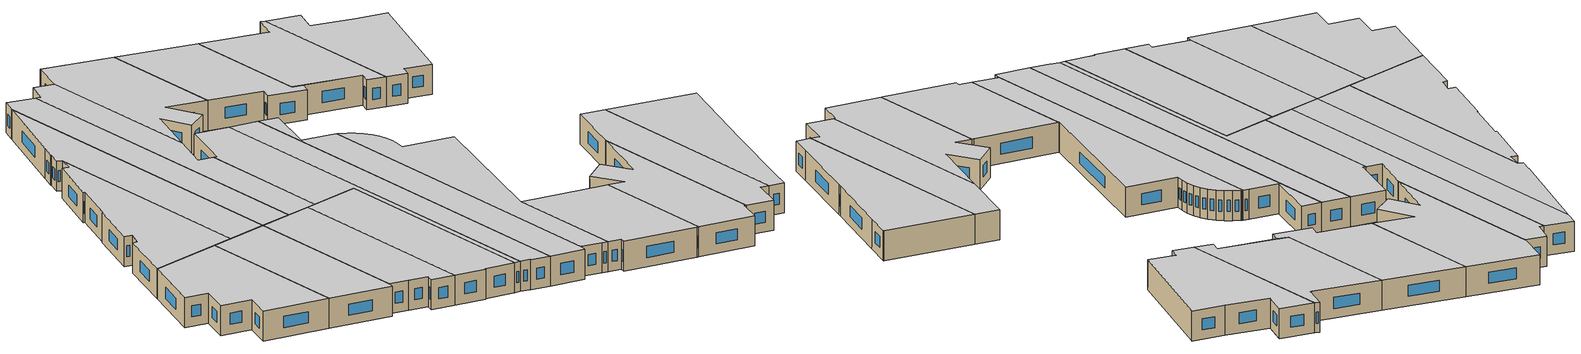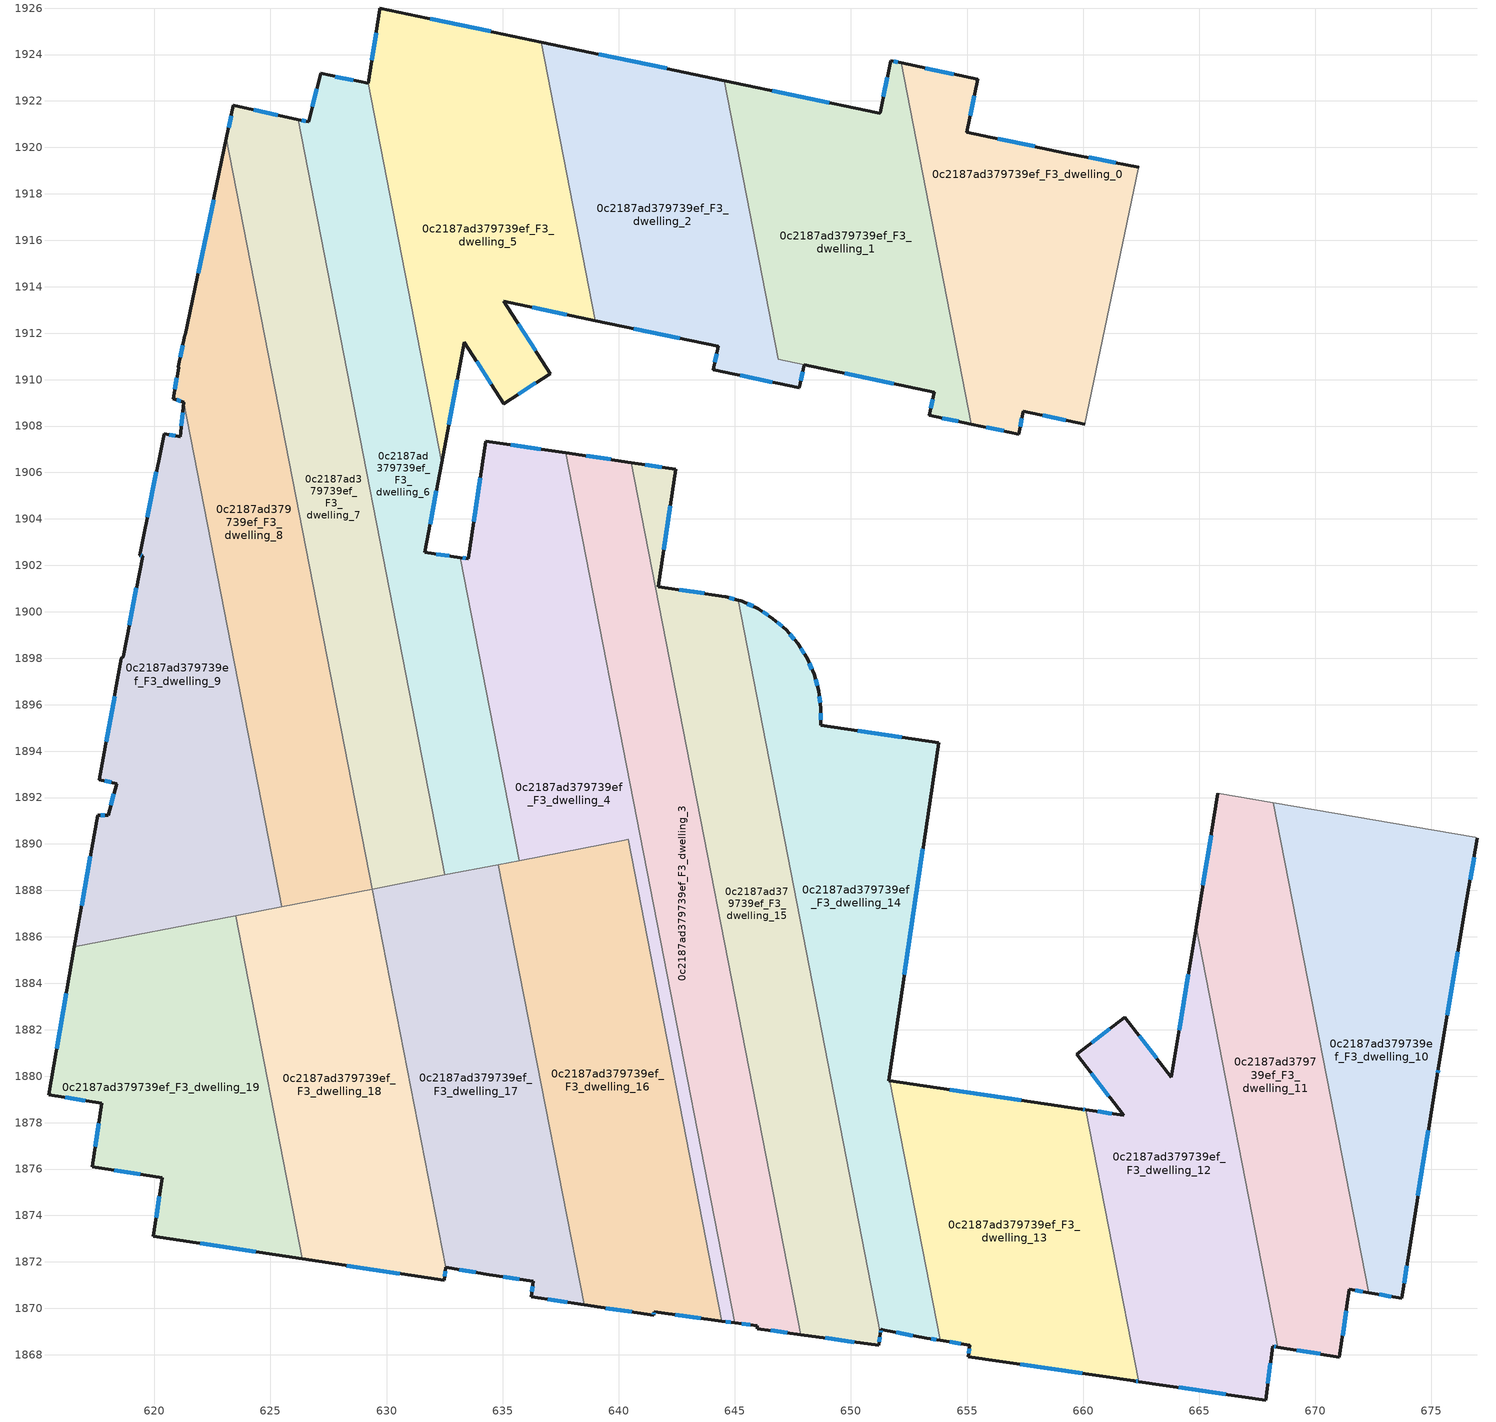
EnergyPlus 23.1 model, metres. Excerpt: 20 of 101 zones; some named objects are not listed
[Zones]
0c2187ad379739ef_F3_dwelling_0
 floor to 0c2187ad379739ef_F2_dwelling_0 (EU_floor_Construction): 662.39,1919.15 662.38,1919.07 660.07,1908.08 657.42,1908.65 657.22,1907.65 655.18,1908.08 652.16,1923.64 655.46,1922.93 654.99,1920.66 659.26,1919.76 z9
 wall outside (EU_wall_Construction): 655.18,1908.08 657.22,1907.65 657.42,1908.65 660.07,1908.08 / 662.39,1919.15 659.26,1919.76 654.99,1920.66 655.46,1922.93 652.16,1923.64 z9:12
 wall adiabatic (EU_wall_Construction): 660.07,1908.08 662.38,1919.07 662.39,1919.15 z9:12
 wall to 0c2187ad379739ef_F3_dwelling_1 (EU_wall_Construction): 652.16,1923.64 655.18,1908.08 z9:12
 window (EU_Window_Construction): 658.25,1908.47 659.24,1908.26 / 657.29,1907.96 657.36,1908.33 / 655.82,1907.95 656.58,1907.79 / 654.43,1923.15 653.2,1923.42 / 655.14,1921.37 655.32,1922.22 / 657.92,1920.04 656.33,1920.38 / 661.41,1919.34 660.24,1919.57 z9.94:11.06
 ceiling to 0c2187ad379739ef_F4_dwelling_0 (EU_floor_Construction): 660.07,1908.08 662.38,1919.07 662.39,1919.15 659.26,1919.76 654.99,1920.66 655.46,1922.93 652.16,1923.64 655.18,1908.08 657.22,1907.65 657.42,1908.65 z12
0c2187ad379739ef_F3_dwelling_1
 floor to 0c2187ad379739ef_F2_dwelling_1 (EU_floor_Construction): 652.16,1923.64 655.18,1908.08 653.38,1908.47 653.59,1909.46 646.88,1910.88 644.55,1922.88 651.14,1921.49 651.25,1921.47 651.26,1921.49 651.71,1923.74 z9
 wall outside (EU_wall_Construction): 647.99,1910.64 653.59,1909.46 653.38,1908.47 655.18,1908.08 / 652.16,1923.64 651.71,1923.74 651.26,1921.49 651.25,1921.47 651.14,1921.49 644.55,1922.88 z9:12
 wall to 0c2187ad379739ef_F3_dwelling_2 (EU_wall_Construction): 646.88,1910.87 647.98,1910.64 / 644.55,1922.88 646.88,1910.88 z9:12
 window (EU_Window_Construction): 653.52,1909.15 653.44,1908.78 / 649.74,1910.27 651.83,1909.83 / 649.07,1921.93 646.61,1922.45 / 651.57,1923.03 651.4,1922.19 / 652.02,1923.67 651.85,1923.71 / 653.94,1908.35 654.62,1908.2 z9.94:11.06
 ceiling to 0c2187ad379739ef_F4_dwelling_1 (EU_floor_Construction): 655.18,1908.08 652.16,1923.64 651.71,1923.74 651.26,1921.49 651.25,1921.47 651.14,1921.49 644.55,1922.88 646.88,1910.88 653.59,1909.46 653.38,1908.47 z12
0c2187ad379739ef_F3_dwelling_10
 floor to 0c2187ad379739ef_F2_dwelling_10 (EU_floor_Construction): 676.88,1890.3 676.98,1890.24 676.53,1887.63 675.3,1880.34 675.25,1880.06 674.04,1872.47 673.73,1870.43 672.3,1870.67 668.2,1891.78 z9
 wall outside (EU_wall_Construction): 672.3,1870.67 673.73,1870.43 674.04,1872.47 675.25,1880.06 675.3,1880.34 676.53,1887.63 676.98,1890.24 z9:12
 wall to 0c2187ad379739ef_F3_dwelling_11 (EU_wall_Construction): 668.2,1891.78 672.3,1870.67 z9:12
 wall adiabatic (EU_wall_Construction): 676.98,1890.24 676.88,1890.3 668.2,1891.78 z9:12
 window (EU_Window_Construction): 675.69,1882.63 676.14,1885.35 / 675.27,1880.15 675.29,1880.25 / 674.42,1874.85 674.87,1877.68 / 673.83,1871.07 673.94,1871.83 / 672.75,1870.6 673.28,1870.51 / 676.67,1888.45 676.84,1889.42 z9.94:11.06
 ceiling to 0c2187ad379739ef_F4_dwelling_10 (EU_floor_Construction): 673.73,1870.43 674.04,1872.47 675.25,1880.06 675.3,1880.34 676.53,1887.63 676.98,1890.24 676.88,1890.3 668.2,1891.78 672.3,1870.67 z12
0c2187ad379739ef_F3_dwelling_11
 floor to 0c2187ad379739ef_F2_dwelling_11 (EU_floor_Construction): 668.2,1891.78 672.3,1870.67 671.46,1870.82 671.04,1867.9 668.37,1868.33 664.86,1886.41 665.81,1892.19 z9
 wall outside (EU_wall_Construction): 668.37,1868.33 671.04,1867.9 671.46,1870.82 672.3,1870.67 / 665.81,1892.19 664.86,1886.41 z9:12
 wall adiabatic (EU_wall_Construction): 668.2,1891.78 665.81,1892.19 z9:12
 wall to 0c2187ad379739ef_F3_dwelling_12 (EU_wall_Construction): 664.86,1886.41 668.37,1868.33 z9:12
 window (EU_Window_Construction): 671.72,1870.77 672.04,1870.72 / 671.17,1868.81 671.33,1869.9 / 669.21,1868.2 670.2,1868.03 / 665.51,1890.38 665.16,1888.23 z9.94:11.06
 ceiling to 0c2187ad379739ef_F4_dwelling_11 (EU_floor_Construction): 671.04,1867.9 671.46,1870.82 672.3,1870.67 668.2,1891.78 665.81,1892.19 664.86,1886.41 668.37,1868.33 z12
0c2187ad379739ef_F3_dwelling_12
 floor to 0c2187ad379739ef_F2_dwelling_12 (EU_floor_Construction): 664.86,1886.41 668.37,1868.33 668.16,1868.37 667.86,1866.05 662.4,1866.84 660.12,1878.55 661.75,1878.32 659.72,1880.94 661.8,1882.55 663.8,1879.95 z9
 wall outside (EU_wall_Construction): 664.86,1886.41 663.8,1879.95 661.8,1882.55 659.72,1880.94 661.75,1878.32 660.12,1878.55 / 662.4,1866.84 667.86,1866.05 668.16,1868.37 668.37,1868.33 z9:12
 wall to 0c2187ad379739ef_F3_dwelling_13 (EU_wall_Construction): 660.12,1878.55 662.4,1866.84 z9:12
 window (EU_Window_Construction): 660.35,1880.12 661.11,1879.14 / 661.15,1882.04 660.37,1881.44 / 663.17,1880.76 662.43,1881.73 / 664.53,1884.39 664.13,1881.98 / 668.23,1868.36 668.31,1868.34 / 667.96,1866.78 668.07,1867.64 / 664.11,1866.6 666.15,1866.3 / 661.24,1878.39 660.63,1878.48 z9.94:11.06
 ceiling to 0c2187ad379739ef_F4_dwelling_12 (EU_floor_Construction): 667.86,1866.05 668.16,1868.37 668.37,1868.33 664.86,1886.41 663.8,1879.95 661.8,1882.55 659.72,1880.94 661.75,1878.32 660.12,1878.55 662.4,1866.84 z12
0c2187ad379739ef_F3_dwelling_13
 floor to 0c2187ad379739ef_F2_dwelling_13 (EU_floor_Construction): 660.12,1878.55 662.4,1866.84 662.24,1866.87 662.19,1866.88 655.05,1867.91 655.12,1868.42 653.84,1868.62 651.68,1879.79 659.91,1878.58 659.97,1878.58 z9
 wall outside (EU_wall_Construction): 660.12,1878.55 659.97,1878.58 659.91,1878.58 651.68,1879.79 / 653.84,1868.62 655.12,1868.42 655.05,1867.91 662.19,1866.88 662.24,1866.87 662.4,1866.84 z9:12
 wall to 0c2187ad379739ef_F3_dwelling_14 (EU_wall_Construction): 651.68,1879.79 653.84,1868.62 z9:12
 window (EU_Window_Construction): 657.33,1878.96 654.26,1879.41 / 660.07,1878.56 660.02,1878.57 / 662.29,1866.86 662.35,1866.85 / 657.29,1867.59 659.95,1867.2 / 655.1,1868.26 655.08,1868.07 / 654.25,1868.56 654.72,1868.48 z9.94:11.06
 ceiling to 0c2187ad379739ef_F4_dwelling_13 (EU_floor_Construction): 662.4,1866.84 660.12,1878.55 659.97,1878.58 659.91,1878.58 651.68,1879.79 653.84,1868.62 655.12,1868.42 655.05,1867.91 662.19,1866.88 662.24,1866.87 z12
0c2187ad379739ef_F3_dwelling_14
 floor to 0c2187ad379739ef_F2_dwelling_14 (EU_floor_Construction): 653.77,1894.35 651.64,1879.8 651.68,1879.79 653.84,1868.62 653.27,1868.71 651.34,1869.09 651.29,1869.09 651.27,1868.93 645.14,1900.5 645.25,1900.47 645.32,1900.45 646,1900.13 646.64,1899.71 647.22,1899.22 647.71,1898.64 648.11,1898 648.41,1897.32 648.61,1896.59 648.71,1895.86 648.7,1895.11 z9
 wall outside (EU_wall_Construction): 651.68,1879.79 651.64,1879.8 653.77,1894.35 648.7,1895.11 648.71,1895.86 648.61,1896.59 648.41,1897.32 648.11,1898 647.71,1898.64 647.22,1899.22 646.64,1899.71 646,1900.13 645.32,1900.45 645.25,1900.47 645.14,1900.5 / 651.27,1868.93 651.29,1869.09 651.34,1869.09 653.27,1868.71 653.84,1868.62 z9:12
 wall to 0c2187ad379739ef_F3_dwelling_15 (EU_wall_Construction): 645.14,1900.5 651.27,1868.93 z9:12
 window (EU_Window_Construction): 647.04,1899.37 646.82,1899.56 / 647.56,1898.82 647.37,1899.04 / 647.99,1898.2 647.84,1898.44 / 648.32,1897.54 648.21,1897.79 / 648.55,1896.82 648.48,1897.09 / 648.68,1896.09 648.64,1896.36 / 648.7,1895.34 648.71,1895.62 / 652.18,1894.59 650.29,1894.87 / 652.31,1884.36 653.1,1889.79 / 653.45,1868.68 653.66,1868.65 / 651.95,1868.97 652.67,1868.83 / 651.28,1868.98 651.29,1869.04 / 645.79,1900.23 645.53,1900.35 / 646.44,1899.84 646.2,1900 z9.94:11.06
 ceiling to 0c2187ad379739ef_F4_dwelling_14 (EU_floor_Construction): 653.84,1868.62 651.68,1879.79 651.64,1879.8 653.77,1894.35 648.7,1895.11 648.71,1895.86 648.61,1896.59 648.41,1897.32 648.11,1898 647.71,1898.64 647.22,1899.22 646.64,1899.71 646,1900.13 645.32,1900.45 645.25,1900.47 645.14,1900.5 651.27,1868.93 651.29,1869.09 651.34,1869.09 653.27,1868.71 z12
0c2187ad379739ef_F3_dwelling_15
 floor to 0c2187ad379739ef_F2_dwelling_15 (EU_floor_Construction): 645.14,1900.5 651.27,1868.93 651.2,1868.4 647.84,1868.87 640.54,1906.43 642.46,1906.15 641.71,1901.08 644.58,1900.65 644.6,1900.65 z9
 wall outside (EU_wall_Construction): 647.84,1868.87 651.2,1868.4 651.27,1868.93 / 645.14,1900.5 644.6,1900.65 644.58,1900.65 641.71,1901.08 642.46,1906.15 640.54,1906.43 z9:12
 wall to 0c2187ad379739ef_F3_dwelling_3 (EU_wall_Construction): 640.54,1906.43 647.84,1868.87 z9:12
 window (EU_Window_Construction): 648.89,1868.72 650.15,1868.55 / 641.86,1906.24 641.14,1906.34 / 641.94,1902.67 642.22,1904.56 / 643.68,1900.79 642.61,1900.95 / 644.97,1900.55 644.77,1900.6 / 651.23,1868.57 651.25,1868.76 z9.94:11.06
 ceiling to 0c2187ad379739ef_F4_dwelling_15 (EU_floor_Construction): 651.2,1868.4 651.27,1868.93 645.14,1900.5 644.6,1900.65 644.58,1900.65 641.71,1901.08 642.46,1906.15 640.54,1906.43 647.84,1868.87 z12
0c2187ad379739ef_F3_dwelling_16
 floor to 0c2187ad379739ef_F2_dwelling_16 (EU_floor_Construction): 640.41,1890.2 644.44,1869.45 641.52,1869.84 641.5,1869.7 638.5,1870.15 634.82,1889.11 z9
 wall outside (EU_wall_Construction): 638.5,1870.15 641.5,1869.7 641.52,1869.84 644.44,1869.45 z9:12
 wall to 0c2187ad379739ef_F3_dwelling_4 (EU_wall_Construction): 644.44,1869.45 640.41,1890.2 640.25,1890.17 635.7,1889.29 z9:12
 wall to 0c2187ad379739ef_F3_dwelling_17 (EU_wall_Construction): 634.82,1889.11 638.5,1870.15 z9:12
 wall to 0c2187ad379739ef_F3_dwelling_6 (EU_wall_Construction): 635.7,1889.29 634.82,1889.11 z9:12
 window (EU_Window_Construction): 642.44,1869.72 643.53,1869.57 / 641.51,1869.75 641.52,1869.8 / 639.44,1870.01 640.56,1869.84 z9.94:11.06
 ceiling to 0c2187ad379739ef_F4_dwelling_16 (EU_floor_Construction): 644.44,1869.45 640.41,1890.2 634.82,1889.11 638.5,1870.15 641.5,1869.7 641.52,1869.84 z12
0c2187ad379739ef_F3_dwelling_17
 floor to 0c2187ad379739ef_F2_dwelling_17 (EU_floor_Construction): 634.82,1889.11 638.5,1870.15 636.23,1870.49 636.32,1871.17 634.42,1871.44 632.55,1871.78 629.39,1888.06 z9
 wall outside (EU_wall_Construction): 632.55,1871.78 634.42,1871.44 636.32,1871.17 636.23,1870.49 638.5,1870.15 z9:12
 wall to 0c2187ad379739ef_F3_dwelling_18 (EU_wall_Construction): 629.39,1888.06 632.55,1871.78 z9:12
 wall to 0c2187ad379739ef_F3_dwelling_7 (EU_wall_Construction): 632.51,1888.67 629.39,1888.06 z9:12
 wall to 0c2187ad379739ef_F3_dwelling_6 (EU_wall_Construction): 634.82,1889.11 632.51,1888.67 z9:12
 window (EU_Window_Construction): 635.02,1871.36 635.72,1871.26 / 633.14,1871.67 633.84,1871.55 / 636.94,1870.39 637.79,1870.26 / 636.29,1870.96 636.26,1870.71 z9.94:11.06
 ceiling to 0c2187ad379739ef_F4_dwelling_17 (EU_floor_Construction): 638.5,1870.15 634.82,1889.11 629.39,1888.06 632.55,1871.78 634.42,1871.44 636.32,1871.17 636.23,1870.49 z12
0c2187ad379739ef_F3_dwelling_18
 floor to 0c2187ad379739ef_F2_dwelling_18 (EU_floor_Construction): 629.39,1888.06 632.55,1871.78 632.49,1871.21 626.38,1872.13 623.51,1886.92 z9
 wall outside (EU_wall_Construction): 626.38,1872.13 632.49,1871.21 632.55,1871.78 z9:12
 wall to 0c2187ad379739ef_F3_dwelling_19 (EU_wall_Construction): 623.51,1886.92 626.38,1872.13 z9:12
 wall to 0c2187ad379739ef_F3_dwelling_8 (EU_wall_Construction): 629.39,1888.06 625.5,1887.3 z9:12
 wall to 0c2187ad379739ef_F3_dwelling_9 (EU_wall_Construction): 625.5,1887.3 623.51,1886.92 z9:12
 window (EU_Window_Construction): 628.29,1871.84 630.57,1871.5 / 632.51,1871.39 632.53,1871.6 z9.94:11.06
 ceiling to 0c2187ad379739ef_F4_dwelling_18 (EU_floor_Construction): 632.49,1871.21 632.55,1871.78 629.39,1888.06 623.51,1886.92 626.38,1872.13 z12
0c2187ad379739ef_F3_dwelling_19
 floor to 0c2187ad379739ef_F2_dwelling_19 (EU_floor_Construction): 623.51,1886.92 626.38,1872.13 619.95,1873.1 620.33,1875.63 617.32,1876.09 617.73,1878.84 615.44,1879.19 616.56,1885.57 z9
 wall outside (EU_wall_Construction): 616.56,1885.57 615.44,1879.19 617.73,1878.84 617.32,1876.09 620.33,1875.63 619.95,1873.1 626.38,1872.13 z9:12
 wall to 0c2187ad379739ef_F3_dwelling_9 (EU_wall_Construction): 623.51,1886.92 616.56,1885.57 z9:12
 window (EU_Window_Construction): 621.97,1872.8 624.36,1872.44 / 620.21,1874.84 620.07,1873.9 / 618.26,1875.95 619.39,1875.78 / 617.6,1877.98 617.45,1876.95 / 616.16,1879.08 617.02,1878.95 / 616.21,1883.57 615.79,1881.19 z9.94:11.06
 ceiling to 0c2187ad379739ef_F4_dwelling_19 (EU_floor_Construction): 626.38,1872.13 623.51,1886.92 616.56,1885.57 615.44,1879.19 617.73,1878.84 617.32,1876.09 620.33,1875.63 619.95,1873.1 z12
0c2187ad379739ef_F3_dwelling_2
 floor to 0c2187ad379739ef_F2_dwelling_2 (EU_floor_Construction): 644.55,1922.88 646.88,1910.87 647.98,1910.64 647.78,1909.65 644.06,1910.43 644.28,1911.43 639,1912.54 636.67,1924.54 z9
 wall outside (EU_wall_Construction): 639,1912.54 644.28,1911.43 644.06,1910.43 647.78,1909.65 647.98,1910.64 / 644.55,1922.88 636.67,1924.54 z9:12
 wall to 0c2187ad379739ef_F3_dwelling_5 (EU_wall_Construction): 636.67,1924.54 639,1912.54 z9:12
 window (EU_Window_Construction): 647.84,1909.96 647.92,1910.33 / 645.23,1910.19 646.61,1909.89 / 644.21,1911.12 644.13,1910.74 / 640.65,1912.19 642.62,1911.78 / 642.08,1923.4 639.14,1924.02 z9.94:11.06
 ceiling to 0c2187ad379739ef_F4_dwelling_2 (EU_floor_Construction): 647.78,1909.65 647.98,1910.64 646.88,1910.87 644.55,1922.88 636.67,1924.54 639,1912.54 644.28,1911.43 644.06,1910.43 z12
0c2187ad379739ef_F3_dwelling_3
 floor to 0c2187ad379739ef_F2_dwelling_3 (EU_floor_Construction): 640.54,1906.43 647.84,1868.87 645.96,1869.13 645.97,1869.24 645,1869.37 637.72,1906.85 z9
 wall outside (EU_wall_Construction): 645,1869.37 645.97,1869.24 645.96,1869.13 647.84,1868.87 / 640.54,1906.43 637.72,1906.85 z9:12
 wall to 0c2187ad379739ef_F3_dwelling_4 (EU_wall_Construction): 637.72,1906.85 645,1869.37 z9:12
 window (EU_Window_Construction): 645.3,1869.33 645.67,1869.28 / 639.66,1906.56 638.6,1906.72 / 646.55,1869.05 647.25,1868.95 z9.94:11.06
 ceiling to 0c2187ad379739ef_F4_dwelling_3 (EU_floor_Construction): 647.84,1868.87 640.54,1906.43 637.72,1906.85 645,1869.37 645.97,1869.24 645.96,1869.13 z12
0c2187ad379739ef_F3_dwelling_4
 floor to 0c2187ad379739ef_F2_dwelling_4 (EU_floor_Construction): 637.72,1906.85 645,1869.37 644.44,1869.45 640.41,1890.2 640.24,1890.17 635.7,1889.29 633.17,1902.33 633.53,1902.28 634.27,1907.35 z9
 wall outside (EU_wall_Construction): 637.72,1906.85 634.27,1907.35 633.53,1902.28 633.17,1902.33 / 644.44,1869.45 645,1869.37 z9:12
 wall to 0c2187ad379739ef_F3_dwelling_6 (EU_wall_Construction): 633.17,1902.33 635.7,1889.29 z9:12
 window (EU_Window_Construction): 633.42,1902.3 633.28,1902.32 / 634.04,1905.76 633.76,1903.87 / 636.64,1907.01 635.35,1907.19 / 644.62,1869.43 644.82,1869.4 z9.94:11.06
 ceiling to 0c2187ad379739ef_F4_dwelling_4 (EU_floor_Construction): 645,1869.37 637.72,1906.85 634.27,1907.35 633.53,1902.28 633.17,1902.33 635.7,1889.29 640.24,1890.17 640.41,1890.2 644.44,1869.45 z12
0c2187ad379739ef_F3_dwelling_5
 floor to 0c2187ad379739ef_F2_dwelling_5 (EU_floor_Construction): 636.67,1924.54 639,1912.54 635.05,1913.38 637.05,1910.26 635.04,1908.97 633.35,1911.62 632.38,1906.42 629.2,1922.76 629.71,1925.95 629.7,1926 z9
 wall outside (EU_wall_Construction): 632.38,1906.42 633.35,1911.62 635.04,1908.97 637.05,1910.26 635.05,1913.38 639,1912.54 / 636.67,1924.54 629.7,1926 629.71,1925.95 629.2,1922.76 z9:12
 wall to 0c2187ad379739ef_F3_dwelling_6 (EU_wall_Construction): 629.2,1922.76 632.38,1906.42 z9:12
 window (EU_Window_Construction): 633.88,1910.79 634.51,1909.8 / 632.68,1908.05 633.04,1909.99 / 629.55,1924.95 629.36,1923.76 / 634.48,1925 631.89,1925.55 / 636.28,1913.11 637.76,1912.8 / 636.42,1911.24 635.67,1912.4 / 635.67,1909.37 636.42,1909.86 z9.94:11.06
 ceiling to 0c2187ad379739ef_F4_dwelling_5 (EU_floor_Construction): 637.05,1910.26 635.05,1913.38 639,1912.54 636.67,1924.54 629.7,1926 629.71,1925.95 629.2,1922.76 632.38,1906.42 633.35,1911.62 635.04,1908.97 z12
0c2187ad379739ef_F3_dwelling_6
 floor to 0c2187ad379739ef_F2_dwelling_6 (EU_floor_Construction): 629.2,1922.76 632.38,1906.42 631.65,1902.56 633.17,1902.33 635.7,1889.29 632.51,1888.67 626.2,1921.2 626.65,1921.1 627.16,1923.19 z9
 wall outside (EU_wall_Construction): 629.2,1922.76 627.16,1923.19 626.65,1921.1 626.2,1921.2 / 633.17,1902.33 631.65,1902.56 632.38,1906.42 z9:12
 wall to 0c2187ad379739ef_F3_dwelling_7 (EU_wall_Construction): 626.2,1921.2 632.51,1888.67 z9:12
 window (EU_Window_Construction): 627,1922.53 626.81,1921.75 / 628.56,1922.9 627.8,1923.05 / 631.88,1903.77 632.15,1905.21 / 632.7,1902.4 632.13,1902.49 / 626.51,1921.13 626.34,1921.17 z9.94:11.06
 ceiling to 0c2187ad379739ef_F4_dwelling_6 (EU_floor_Construction): 635.7,1889.29 633.17,1902.33 631.65,1902.56 632.38,1906.42 629.2,1922.76 627.16,1923.19 626.65,1921.1 626.2,1921.2 632.51,1888.67 z12
0c2187ad379739ef_F3_dwelling_7
 floor to 0c2187ad379739ef_F2_dwelling_7 (EU_floor_Construction): 626.2,1921.2 632.51,1888.67 629.39,1888.06 623.11,1920.4 623.4,1921.82 z9
 wall outside (EU_wall_Construction): 626.2,1921.2 623.4,1921.82 623.11,1920.4 z9:12
 wall to 0c2187ad379739ef_F3_dwelling_8 (EU_wall_Construction): 623.11,1920.4 629.39,1888.06 z9:12
 window (EU_Window_Construction): 623.31,1921.37 623.2,1920.84 / 625.32,1921.39 624.28,1921.62 z9.94:11.06
 ceiling to 0c2187ad379739ef_F4_dwelling_7 (EU_floor_Construction): 632.51,1888.67 626.2,1921.2 623.4,1921.82 623.11,1920.4 629.39,1888.06 z12
0c2187ad379739ef_F3_dwelling_8
 floor to 0c2187ad379739ef_F2_dwelling_8 (EU_floor_Construction): 623.11,1920.4 629.39,1888.06 625.5,1887.3 621.28,1909.03 620.81,1909.17 621.04,1910.5 621.02,1910.55 621.31,1911.9 621.32,1911.93 z9
 wall outside (EU_wall_Construction): 623.11,1920.4 621.32,1911.93 621.31,1911.9 621.02,1910.55 621.04,1910.5 620.81,1909.17 621.28,1909.03 z9:12
 wall to 0c2187ad379739ef_F3_dwelling_9 (EU_wall_Construction): 621.28,1909.03 625.5,1887.3 z9:12
 window (EU_Window_Construction): 622.55,1917.74 621.88,1914.59 / 620.96,1909.13 621.13,1909.07 / 620.97,1910.09 620.89,1909.59 / 621.22,1911.48 621.11,1910.97 z9.94:11.06
 ceiling to 0c2187ad379739ef_F4_dwelling_8 (EU_floor_Construction): 629.39,1888.06 623.11,1920.4 621.32,1911.93 621.31,1911.9 621.02,1910.55 621.04,1910.5 620.81,1909.17 621.28,1909.03 625.5,1887.3 z12
0c2187ad379739ef_F3_dwelling_9
 floor to 0c2187ad379739ef_F2_dwelling_9 (EU_floor_Construction): 621.28,1909.03 625.5,1887.3 616.56,1885.57 617.55,1891.25 618.01,1891.23 618.38,1892.59 617.63,1892.77 618.58,1898 618.66,1898.06 619.49,1902.39 619.37,1902.44 620.42,1907.67 621.11,1907.55 z9
 wall outside (EU_wall_Construction): 621.28,1909.03 621.11,1907.55 620.42,1907.67 619.37,1902.44 619.49,1902.39 618.66,1898.06 618.58,1898 617.63,1892.77 618.38,1892.59 618.01,1891.23 617.55,1891.25 616.56,1885.57 z9:12
 window (EU_Window_Construction): 618.28,1896.36 617.93,1894.41 / 619.23,1901.03 618.92,1899.42 / 619.41,1902.43 619.45,1902.41 / 620.09,1906.03 619.7,1904.08 / 620.89,1907.59 620.64,1907.63 / 621.22,1908.56 621.16,1908.01 / 617.24,1889.47 616.87,1887.35 / 617.87,1891.24 617.7,1891.24 / 618.26,1892.17 618.12,1891.66 / 617.87,1892.71 618.14,1892.65 z9.94:11.06
 ceiling to 0c2187ad379739ef_F4_dwelling_9 (EU_floor_Construction): 625.5,1887.3 621.28,1909.03 621.11,1907.55 620.42,1907.67 619.37,1902.44 619.49,1902.39 618.66,1898.06 618.58,1898 617.63,1892.77 618.38,1892.59 618.01,1891.23 617.55,1891.25 616.56,1885.57 z12
[Building]
EU S2 Campaign: North Axis=0; Terrain=City; Solar Distribution=FullExterior
[Site:Location]
Vienna: Latitude=48; Longitude=16.5; Time Zone=1; Elevation=183
[SizingPeriod:WeatherFileDays]
AnnualSizingPeriod: Begin Month=1; Begin Day of Month=1; End Month=12; End Day of Month=31; Day of Week for Start Day=Monday; Use Weather File Daylight Saving Period=No; Use Weather File Rain and Snow Indicators=No
[MATERIAL]
EU_InternalMass_Material: Roughness=MediumRough; Thickness=0.1; Conductivity=1; Density=1800; Specific Heat=900; Thermal Absorptance=0.9; Solar Absorptance=0.7; Visible Absorptance=0.7
[MATERIAL:NOMASS] Roughness=MediumRough; Thermal Absorptance=0.9; Solar Absorptance=0.7; Visible Absorptance=0.7
Name | Thermal Resistance
EU_wall_NoMass | 0.914258
EU_floor_NoMass | 1.09711
[WINDOWMATERIAL:SIMPLEGLAZINGSYSTEM]
EU_Window_SimpleGlazing: UFactor=2.09642; Solar Heat Gain Coefficient=0.65; Visible Transmittance=0.65
[CONSTRUCTION]
EU_wall_Construction: EU_wall_NoMass
EU_floor_Construction: EU_floor_NoMass
EU_Window_Construction: EU_Window_SimpleGlazing
EU_InternalMass_Construction: EU_InternalMass_Material
[ZONE] Type=1; Multiplier=1; Ceiling Height=autocalculate; Floor Area=autocalculate; Part of Total Floor Area=Yes
Name | Volume
0c2187ad379739ef_F3_dwelling_0 | 283.478
0c2187ad379739ef_F3_dwelling_1 | 291.034
0c2187ad379739ef_F3_dwelling_10 | 310.802
0c2187ad379739ef_F3_dwelling_11 | 286.964
0c2187ad379739ef_F3_dwelling_12 | 286.286
0c2187ad379739ef_F3_dwelling_13 | 286.643
0c2187ad379739ef_F3_dwelling_14 | 345.364
0c2187ad379739ef_F3_dwelling_15 | 348.831
0c2187ad379739ef_F3_dwelling_16 | 345.777
0c2187ad379739ef_F3_dwelling_17 | 296.875
0c2187ad379739ef_F3_dwelling_18 | 289.691
0c2187ad379739ef_F3_dwelling_19 | 310.811
0c2187ad379739ef_F3_dwelling_2 | 283.622
0c2187ad379739ef_F3_dwelling_3 | 308.72
0c2187ad379739ef_F3_dwelling_4 | 298.505
0c2187ad379739ef_F3_dwelling_5 | 336.044
0c2187ad379739ef_F3_dwelling_6 | 324.014
0c2187ad379739ef_F3_dwelling_7 | 322.033
0c2187ad379739ef_F3_dwelling_8 | 336.841
0c2187ad379739ef_F3_dwelling_9 | 323.27
[INTERNALMASS] Construction=EU_InternalMass_Construction
Name | Zone or ZoneList | Surface Area
0c2187ad379739ef_F3_dwelling_0_EU_InternalMass | 0c2187ad379739ef_F3_dwelling_0 | 94.491
0c2187ad379739ef_F3_dwelling_1_EU_InternalMass | 0c2187ad379739ef_F3_dwelling_1 | 97.0265
0c2187ad379739ef_F3_dwelling_2_EU_InternalMass | 0c2187ad379739ef_F3_dwelling_2 | 94.5359
0c2187ad379739ef_F3_dwelling_3_EU_InternalMass | 0c2187ad379739ef_F3_dwelling_3 | 102.909
0c2187ad379739ef_F3_dwelling_4_EU_InternalMass | 0c2187ad379739ef_F3_dwelling_4 | 99.5194
0c2187ad379739ef_F3_dwelling_5_EU_InternalMass | 0c2187ad379739ef_F3_dwelling_5 | 112.025
0c2187ad379739ef_F3_dwelling_6_EU_InternalMass | 0c2187ad379739ef_F3_dwelling_6 | 107.994
0c2187ad379739ef_F3_dwelling_7_EU_InternalMass | 0c2187ad379739ef_F3_dwelling_7 | 107.357
0c2187ad379739ef_F3_dwelling_8_EU_InternalMass | 0c2187ad379739ef_F3_dwelling_8 | 112.28
0c2187ad379739ef_F3_dwelling_9_EU_InternalMass | 0c2187ad379739ef_F3_dwelling_9 | 107.757
0c2187ad379739ef_F3_dwelling_10_EU_InternalMass | 0c2187ad379739ef_F3_dwelling_10 | 103.601
0c2187ad379739ef_F3_dwelling_11_EU_InternalMass | 0c2187ad379739ef_F3_dwelling_11 | 95.6495
0c2187ad379739ef_F3_dwelling_12_EU_InternalMass | 0c2187ad379739ef_F3_dwelling_12 | 95.4299
0c2187ad379739ef_F3_dwelling_13_EU_InternalMass | 0c2187ad379739ef_F3_dwelling_13 | 95.5499
0c2187ad379739ef_F3_dwelling_14_EU_InternalMass | 0c2187ad379739ef_F3_dwelling_14 | 115.104
0c2187ad379739ef_F3_dwelling_15_EU_InternalMass | 0c2187ad379739ef_F3_dwelling_15 | 116.276
0c2187ad379739ef_F3_dwelling_16_EU_InternalMass | 0c2187ad379739ef_F3_dwelling_16 | 115.246
0c2187ad379739ef_F3_dwelling_17_EU_InternalMass | 0c2187ad379739ef_F3_dwelling_17 | 98.967
0c2187ad379739ef_F3_dwelling_18_EU_InternalMass | 0c2187ad379739ef_F3_dwelling_18 | 96.5633
0c2187ad379739ef_F3_dwelling_19_EU_InternalMass | 0c2187ad379739ef_F3_dwelling_19 | 103.604
[OTHEREQUIPMENT] Fuel Type=Electricity; Design Level Calculation Method=Watts/Area; Power per Zone Floor Area=1; Fraction Latent=0; Fraction Radiant=0; Fraction Lost=0; Carbon Dioxide Generation Rate=0; EndUse Subcategory=EU_Step8_InternalGains
Name | Zone or ZoneList or Space or SpaceList | Schedule
EU_Step8_InternalGain_0c2187ad379739ef_F3_dwelling_0_f000 | 0c2187ad379739ef_F3_dwelling_0 | EU_Step8_GainSchedule_0c2187ad379739ef_F3_dwelling_0_f000
EU_Step8_InternalGain_0c2187ad379739ef_F3_dwelling_1_f000 | 0c2187ad379739ef_F3_dwelling_1 | EU_Step8_GainSchedule_0c2187ad379739ef_F3_dwelling_1_f000
EU_Step8_InternalGain_0c2187ad379739ef_F3_dwelling_2_f000 | 0c2187ad379739ef_F3_dwelling_2 | EU_Step8_GainSchedule_0c2187ad379739ef_F3_dwelling_2_f000
EU_Step8_InternalGain_0c2187ad379739ef_F3_dwelling_3_f000 | 0c2187ad379739ef_F3_dwelling_3 | EU_Step8_GainSchedule_0c2187ad379739ef_F3_dwelling_3_f000
EU_Step8_InternalGain_0c2187ad379739ef_F3_dwelling_4_f000 | 0c2187ad379739ef_F3_dwelling_4 | EU_Step8_GainSchedule_0c2187ad379739ef_F3_dwelling_4_f000
EU_Step8_InternalGain_0c2187ad379739ef_F3_dwelling_5_f000 | 0c2187ad379739ef_F3_dwelling_5 | EU_Step8_GainSchedule_0c2187ad379739ef_F3_dwelling_5_f000
EU_Step8_InternalGain_0c2187ad379739ef_F3_dwelling_6_f000 | 0c2187ad379739ef_F3_dwelling_6 | EU_Step8_GainSchedule_0c2187ad379739ef_F3_dwelling_6_f000
EU_Step8_InternalGain_0c2187ad379739ef_F3_dwelling_7_f000 | 0c2187ad379739ef_F3_dwelling_7 | EU_Step8_GainSchedule_0c2187ad379739ef_F3_dwelling_7_f000
EU_Step8_InternalGain_0c2187ad379739ef_F3_dwelling_8_f000 | 0c2187ad379739ef_F3_dwelling_8 | EU_Step8_GainSchedule_0c2187ad379739ef_F3_dwelling_8_f000
EU_Step8_InternalGain_0c2187ad379739ef_F3_dwelling_9_f000 | 0c2187ad379739ef_F3_dwelling_9 | EU_Step8_GainSchedule_0c2187ad379739ef_F3_dwelling_9_f000
EU_Step8_InternalGain_0c2187ad379739ef_F3_dwelling_10_f000 | 0c2187ad379739ef_F3_dwelling_10 | EU_Step8_GainSchedule_0c2187ad379739ef_F3_dwelling_10_f000
EU_Step8_InternalGain_0c2187ad379739ef_F3_dwelling_11_f000 | 0c2187ad379739ef_F3_dwelling_11 | EU_Step8_GainSchedule_0c2187ad379739ef_F3_dwelling_11_f000
EU_Step8_InternalGain_0c2187ad379739ef_F3_dwelling_12_f000 | 0c2187ad379739ef_F3_dwelling_12 | EU_Step8_GainSchedule_0c2187ad379739ef_F3_dwelling_12_f000
EU_Step8_InternalGain_0c2187ad379739ef_F3_dwelling_13_f000 | 0c2187ad379739ef_F3_dwelling_13 | EU_Step8_GainSchedule_0c2187ad379739ef_F3_dwelling_13_f000
EU_Step8_InternalGain_0c2187ad379739ef_F3_dwelling_14_f000 | 0c2187ad379739ef_F3_dwelling_14 | EU_Step8_GainSchedule_0c2187ad379739ef_F3_dwelling_14_f000
EU_Step8_InternalGain_0c2187ad379739ef_F3_dwelling_15_f000 | 0c2187ad379739ef_F3_dwelling_15 | EU_Step8_GainSchedule_0c2187ad379739ef_F3_dwelling_15_f000
EU_Step8_InternalGain_0c2187ad379739ef_F3_dwelling_16_f000 | 0c2187ad379739ef_F3_dwelling_16 | EU_Step8_GainSchedule_0c2187ad379739ef_F3_dwelling_16_f000
EU_Step8_InternalGain_0c2187ad379739ef_F3_dwelling_17_f000 | 0c2187ad379739ef_F3_dwelling_17 | EU_Step8_GainSchedule_0c2187ad379739ef_F3_dwelling_17_f000
EU_Step8_InternalGain_0c2187ad379739ef_F3_dwelling_18_f000 | 0c2187ad379739ef_F3_dwelling_18 | EU_Step8_GainSchedule_0c2187ad379739ef_F3_dwelling_18_f000
EU_Step8_InternalGain_0c2187ad379739ef_F3_dwelling_19_f000 | 0c2187ad379739ef_F3_dwelling_19 | EU_Step8_GainSchedule_0c2187ad379739ef_F3_dwelling_19_f000
[ZONEVENTILATION:DESIGNFLOWRATE] Schedule=EU_AlwaysOn; Design Flow Rate Calculation Method=AirChanges/Hour; Air Changes per Hour=0.546891; Ventilation Type=Natural; Fan Pressure Rise=0; Fan Total Efficiency=1; Constant Term Coefficient=1; Temperature Term Coefficient=0; Velocity Term Coefficient=0; Velocity Squared Term Coefficient=0; Minimum Indoor Temperature=-100; Maximum Indoor Temperature=100; Delta Temperature=-100; Minimum Outdoor Temperature=-100; Maximum Outdoor Temperature=100; Maximum Wind Speed=40
Name | Zone or ZoneList or Space or SpaceList
EU_ConstantAir_0c2187ad379739ef_F3_dwelling_0 | 0c2187ad379739ef_F3_dwelling_0
EU_ConstantAir_0c2187ad379739ef_F3_dwelling_1 | 0c2187ad379739ef_F3_dwelling_1
EU_ConstantAir_0c2187ad379739ef_F3_dwelling_2 | 0c2187ad379739ef_F3_dwelling_2
EU_ConstantAir_0c2187ad379739ef_F3_dwelling_3 | 0c2187ad379739ef_F3_dwelling_3
EU_ConstantAir_0c2187ad379739ef_F3_dwelling_4 | 0c2187ad379739ef_F3_dwelling_4
EU_ConstantAir_0c2187ad379739ef_F3_dwelling_5 | 0c2187ad379739ef_F3_dwelling_5
EU_ConstantAir_0c2187ad379739ef_F3_dwelling_6 | 0c2187ad379739ef_F3_dwelling_6
EU_ConstantAir_0c2187ad379739ef_F3_dwelling_7 | 0c2187ad379739ef_F3_dwelling_7
EU_ConstantAir_0c2187ad379739ef_F3_dwelling_8 | 0c2187ad379739ef_F3_dwelling_8
EU_ConstantAir_0c2187ad379739ef_F3_dwelling_9 | 0c2187ad379739ef_F3_dwelling_9
EU_ConstantAir_0c2187ad379739ef_F3_dwelling_10 | 0c2187ad379739ef_F3_dwelling_10
EU_ConstantAir_0c2187ad379739ef_F3_dwelling_11 | 0c2187ad379739ef_F3_dwelling_11
EU_ConstantAir_0c2187ad379739ef_F3_dwelling_12 | 0c2187ad379739ef_F3_dwelling_12
EU_ConstantAir_0c2187ad379739ef_F3_dwelling_13 | 0c2187ad379739ef_F3_dwelling_13
EU_ConstantAir_0c2187ad379739ef_F3_dwelling_14 | 0c2187ad379739ef_F3_dwelling_14
EU_ConstantAir_0c2187ad379739ef_F3_dwelling_15 | 0c2187ad379739ef_F3_dwelling_15
EU_ConstantAir_0c2187ad379739ef_F3_dwelling_16 | 0c2187ad379739ef_F3_dwelling_16
EU_ConstantAir_0c2187ad379739ef_F3_dwelling_17 | 0c2187ad379739ef_F3_dwelling_17
EU_ConstantAir_0c2187ad379739ef_F3_dwelling_18 | 0c2187ad379739ef_F3_dwelling_18
EU_ConstantAir_0c2187ad379739ef_F3_dwelling_19 | 0c2187ad379739ef_F3_dwelling_19
[HVACTEMPLATE:ZONE:IDEALLOADSAIRSYSTEM] System Availability Schedule=EU_AlwaysOn; Maximum Heating Supply Air Temperature=50; Minimum Cooling Supply Air Temperature=13; Maximum Heating Supply Air Humidity Ratio=0.0156; Minimum Cooling Supply Air Humidity Ratio=0.0077; Heating Limit=NoLimit; Cooling Limit=NoLimit; Heating Availability Schedule=EU_AlwaysOn; Cooling Availability Schedule=EU_CoolingOff; Dehumidification Control Type=ConstantSensibleHeatRatio; Cooling Sensible Heat Ratio=0.7; Dehumidification Setpoint=60; Humidification Control Type=None; Humidification Setpoint=30; Outdoor Air Method=None; Outdoor Air Flow Rate per Person=0.00944; Outdoor Air Flow Rate per Zone Floor Area=0; Outdoor Air Flow Rate per Zone=0; Demand Controlled Ventilation Type=None; Outdoor Air Economizer Type=NoEconomizer; Heat Recovery Type=None; Sensible Heat Recovery Effectiveness=0.7; Latent Heat Recovery Effectiveness=0.65
Name | Template Thermostat
0c2187ad379739ef_F3_dwelling_0 | EU_HeatOnly_0c2187ad379739ef_F3_dwelling_0
0c2187ad379739ef_F3_dwelling_1 | EU_HeatOnly_0c2187ad379739ef_F3_dwelling_1
0c2187ad379739ef_F3_dwelling_2 | EU_HeatOnly_0c2187ad379739ef_F3_dwelling_2
0c2187ad379739ef_F3_dwelling_3 | EU_HeatOnly_0c2187ad379739ef_F3_dwelling_3
0c2187ad379739ef_F3_dwelling_4 | EU_HeatOnly_0c2187ad379739ef_F3_dwelling_4
0c2187ad379739ef_F3_dwelling_5 | EU_HeatOnly_0c2187ad379739ef_F3_dwelling_5
0c2187ad379739ef_F3_dwelling_6 | EU_HeatOnly_0c2187ad379739ef_F3_dwelling_6
0c2187ad379739ef_F3_dwelling_7 | EU_HeatOnly_0c2187ad379739ef_F3_dwelling_7
0c2187ad379739ef_F3_dwelling_8 | EU_HeatOnly_0c2187ad379739ef_F3_dwelling_8
0c2187ad379739ef_F3_dwelling_9 | EU_HeatOnly_0c2187ad379739ef_F3_dwelling_9
0c2187ad379739ef_F3_dwelling_10 | EU_HeatOnly_0c2187ad379739ef_F3_dwelling_10
0c2187ad379739ef_F3_dwelling_11 | EU_HeatOnly_0c2187ad379739ef_F3_dwelling_11
0c2187ad379739ef_F3_dwelling_12 | EU_HeatOnly_0c2187ad379739ef_F3_dwelling_12
0c2187ad379739ef_F3_dwelling_13 | EU_HeatOnly_0c2187ad379739ef_F3_dwelling_13
0c2187ad379739ef_F3_dwelling_14 | EU_HeatOnly_0c2187ad379739ef_F3_dwelling_14
0c2187ad379739ef_F3_dwelling_15 | EU_HeatOnly_0c2187ad379739ef_F3_dwelling_15
0c2187ad379739ef_F3_dwelling_16 | EU_HeatOnly_0c2187ad379739ef_F3_dwelling_16
0c2187ad379739ef_F3_dwelling_17 | EU_HeatOnly_0c2187ad379739ef_F3_dwelling_17
0c2187ad379739ef_F3_dwelling_18 | EU_HeatOnly_0c2187ad379739ef_F3_dwelling_18
0c2187ad379739ef_F3_dwelling_19 | EU_HeatOnly_0c2187ad379739ef_F3_dwelling_19
[SIZING:ZONE] Zone Cooling Design Supply Air Temperature Input Method=SupplyAirTemperature; Zone Cooling Design Supply Air Temperature=13; Zone Heating Design Supply Air Temperature Input Method=SupplyAirTemperature; Zone Heating Design Supply Air Temperature=50; Zone Cooling Design Supply Air Humidity Ratio=0.008; Zone Heating Design Supply Air Humidity Ratio=0.008; Cooling Design Air Flow Method=DesignDay; Cooling Design Air Flow Rate=0; Cooling Minimum Air Flow per Zone Floor Area=0.000762; Cooling Minimum Air Flow=0; Cooling Minimum Air Flow Fraction=0.2; Heating Design Air Flow Method=DesignDay; Heating Design Air Flow Rate=0; Heating Maximum Air Flow per Zone Floor Area=0.002032; Heating Maximum Air Flow=0.141576; Heating Maximum Air Flow Fraction=0.3; Account for Dedicated Outdoor Air System=No; Dedicated Outdoor Air System Control Strategy=NeutralSupplyAir; Dedicated Outdoor Air Low Setpoint Temperature for Design=autosize; Dedicated Outdoor Air High Setpoint Temperature for Design=autosize; Zone Load Sizing Method=Sensible Load Only No Latent Load; Zone Latent Cooling Design Supply Air Humidity Ratio Input Method=HumidityRatioDifference; Zone Cooling Design Supply Air Humidity Ratio Difference=0.005; Zone Latent Heating Design Supply Air Humidity Ratio Input Method=HumidityRatioDifference; Zone Humidification Design Supply Air Humidity Ratio Difference=0.005
0c2187ad379739ef_F3_dwelling_0; 0c2187ad379739ef_F3_dwelling_1; 0c2187ad379739ef_F3_dwelling_2; 0c2187ad379739ef_F3_dwelling_3; 0c2187ad379739ef_F3_dwelling_4; 0c2187ad379739ef_F3_dwelling_5; 0c2187ad379739ef_F3_dwelling_6; 0c2187ad379739ef_F3_dwelling_7; 0c2187ad379739ef_F3_dwelling_8; 0c2187ad379739ef_F3_dwelling_9; 0c2187ad379739ef_F3_dwelling_10; 0c2187ad379739ef_F3_dwelling_11; 0c2187ad379739ef_F3_dwelling_12; 0c2187ad379739ef_F3_dwelling_13; 0c2187ad379739ef_F3_dwelling_14; 0c2187ad379739ef_F3_dwelling_15; 0c2187ad379739ef_F3_dwelling_16; 0c2187ad379739ef_F3_dwelling_17; 0c2187ad379739ef_F3_dwelling_18; 0c2187ad379739ef_F3_dwelling_19
[SCHEDULE:CONSTANT]
Name | Hourly Value
EU_AlwaysOn | 1
EU_CoolingOff | 0
[SCHEDULE:FILE] Column Number=1; Rows to Skip at Top=0; Number of Hours of Data=8760; Column Separator=Comma; Interpolate to Timestep=No; Minutes per Item=60; Adjust Schedule for Daylight Savings=Yes
Name | File
EU_Step8_GainSchedule_0c2187ad379739ef_F3_dwelling_0_f000 | ../../schedules/0c2187ad379739ef/0c2187ad379739ef_F3_dwelling_0_f000_gain.csv
EU_Step8_GainSchedule_0c2187ad379739ef_F3_dwelling_1_f000 | ../../schedules/0c2187ad379739ef/0c2187ad379739ef_F3_dwelling_1_f000_gain.csv
EU_Step8_GainSchedule_0c2187ad379739ef_F3_dwelling_2_f000 | ../../schedules/0c2187ad379739ef/0c2187ad379739ef_F3_dwelling_2_f000_gain.csv
EU_Step8_GainSchedule_0c2187ad379739ef_F3_dwelling_3_f000 | ../../schedules/0c2187ad379739ef/0c2187ad379739ef_F3_dwelling_3_f000_gain.csv
EU_Step8_GainSchedule_0c2187ad379739ef_F3_dwelling_4_f000 | ../../schedules/0c2187ad379739ef/0c2187ad379739ef_F3_dwelling_4_f000_gain.csv
EU_Step8_GainSchedule_0c2187ad379739ef_F3_dwelling_5_f000 | ../../schedules/0c2187ad379739ef/0c2187ad379739ef_F3_dwelling_5_f000_gain.csv
EU_Step8_GainSchedule_0c2187ad379739ef_F3_dwelling_6_f000 | ../../schedules/0c2187ad379739ef/0c2187ad379739ef_F3_dwelling_6_f000_gain.csv
EU_Step8_GainSchedule_0c2187ad379739ef_F3_dwelling_7_f000 | ../../schedules/0c2187ad379739ef/0c2187ad379739ef_F3_dwelling_7_f000_gain.csv
EU_Step8_GainSchedule_0c2187ad379739ef_F3_dwelling_8_f000 | ../../schedules/0c2187ad379739ef/0c2187ad379739ef_F3_dwelling_8_f000_gain.csv
EU_Step8_GainSchedule_0c2187ad379739ef_F3_dwelling_9_f000 | ../../schedules/0c2187ad379739ef/0c2187ad379739ef_F3_dwelling_9_f000_gain.csv
EU_Step8_GainSchedule_0c2187ad379739ef_F3_dwelling_10_f000 | ../../schedules/0c2187ad379739ef/0c2187ad379739ef_F3_dwelling_10_f000_gain.csv
EU_Step8_GainSchedule_0c2187ad379739ef_F3_dwelling_11_f000 | ../../schedules/0c2187ad379739ef/0c2187ad379739ef_F3_dwelling_11_f000_gain.csv
EU_Step8_GainSchedule_0c2187ad379739ef_F3_dwelling_12_f000 | ../../schedules/0c2187ad379739ef/0c2187ad379739ef_F3_dwelling_12_f000_gain.csv
EU_Step8_GainSchedule_0c2187ad379739ef_F3_dwelling_13_f000 | ../../schedules/0c2187ad379739ef/0c2187ad379739ef_F3_dwelling_13_f000_gain.csv
EU_Step8_GainSchedule_0c2187ad379739ef_F3_dwelling_14_f000 | ../../schedules/0c2187ad379739ef/0c2187ad379739ef_F3_dwelling_14_f000_gain.csv
EU_Step8_GainSchedule_0c2187ad379739ef_F3_dwelling_15_f000 | ../../schedules/0c2187ad379739ef/0c2187ad379739ef_F3_dwelling_15_f000_gain.csv
EU_Step8_GainSchedule_0c2187ad379739ef_F3_dwelling_16_f000 | ../../schedules/0c2187ad379739ef/0c2187ad379739ef_F3_dwelling_16_f000_gain.csv
EU_Step8_GainSchedule_0c2187ad379739ef_F3_dwelling_17_f000 | ../../schedules/0c2187ad379739ef/0c2187ad379739ef_F3_dwelling_17_f000_gain.csv
EU_Step8_GainSchedule_0c2187ad379739ef_F3_dwelling_18_f000 | ../../schedules/0c2187ad379739ef/0c2187ad379739ef_F3_dwelling_18_f000_gain.csv
EU_Step8_GainSchedule_0c2187ad379739ef_F3_dwelling_19_f000 | ../../schedules/0c2187ad379739ef/0c2187ad379739ef_F3_dwelling_19_f000_gain.csv
